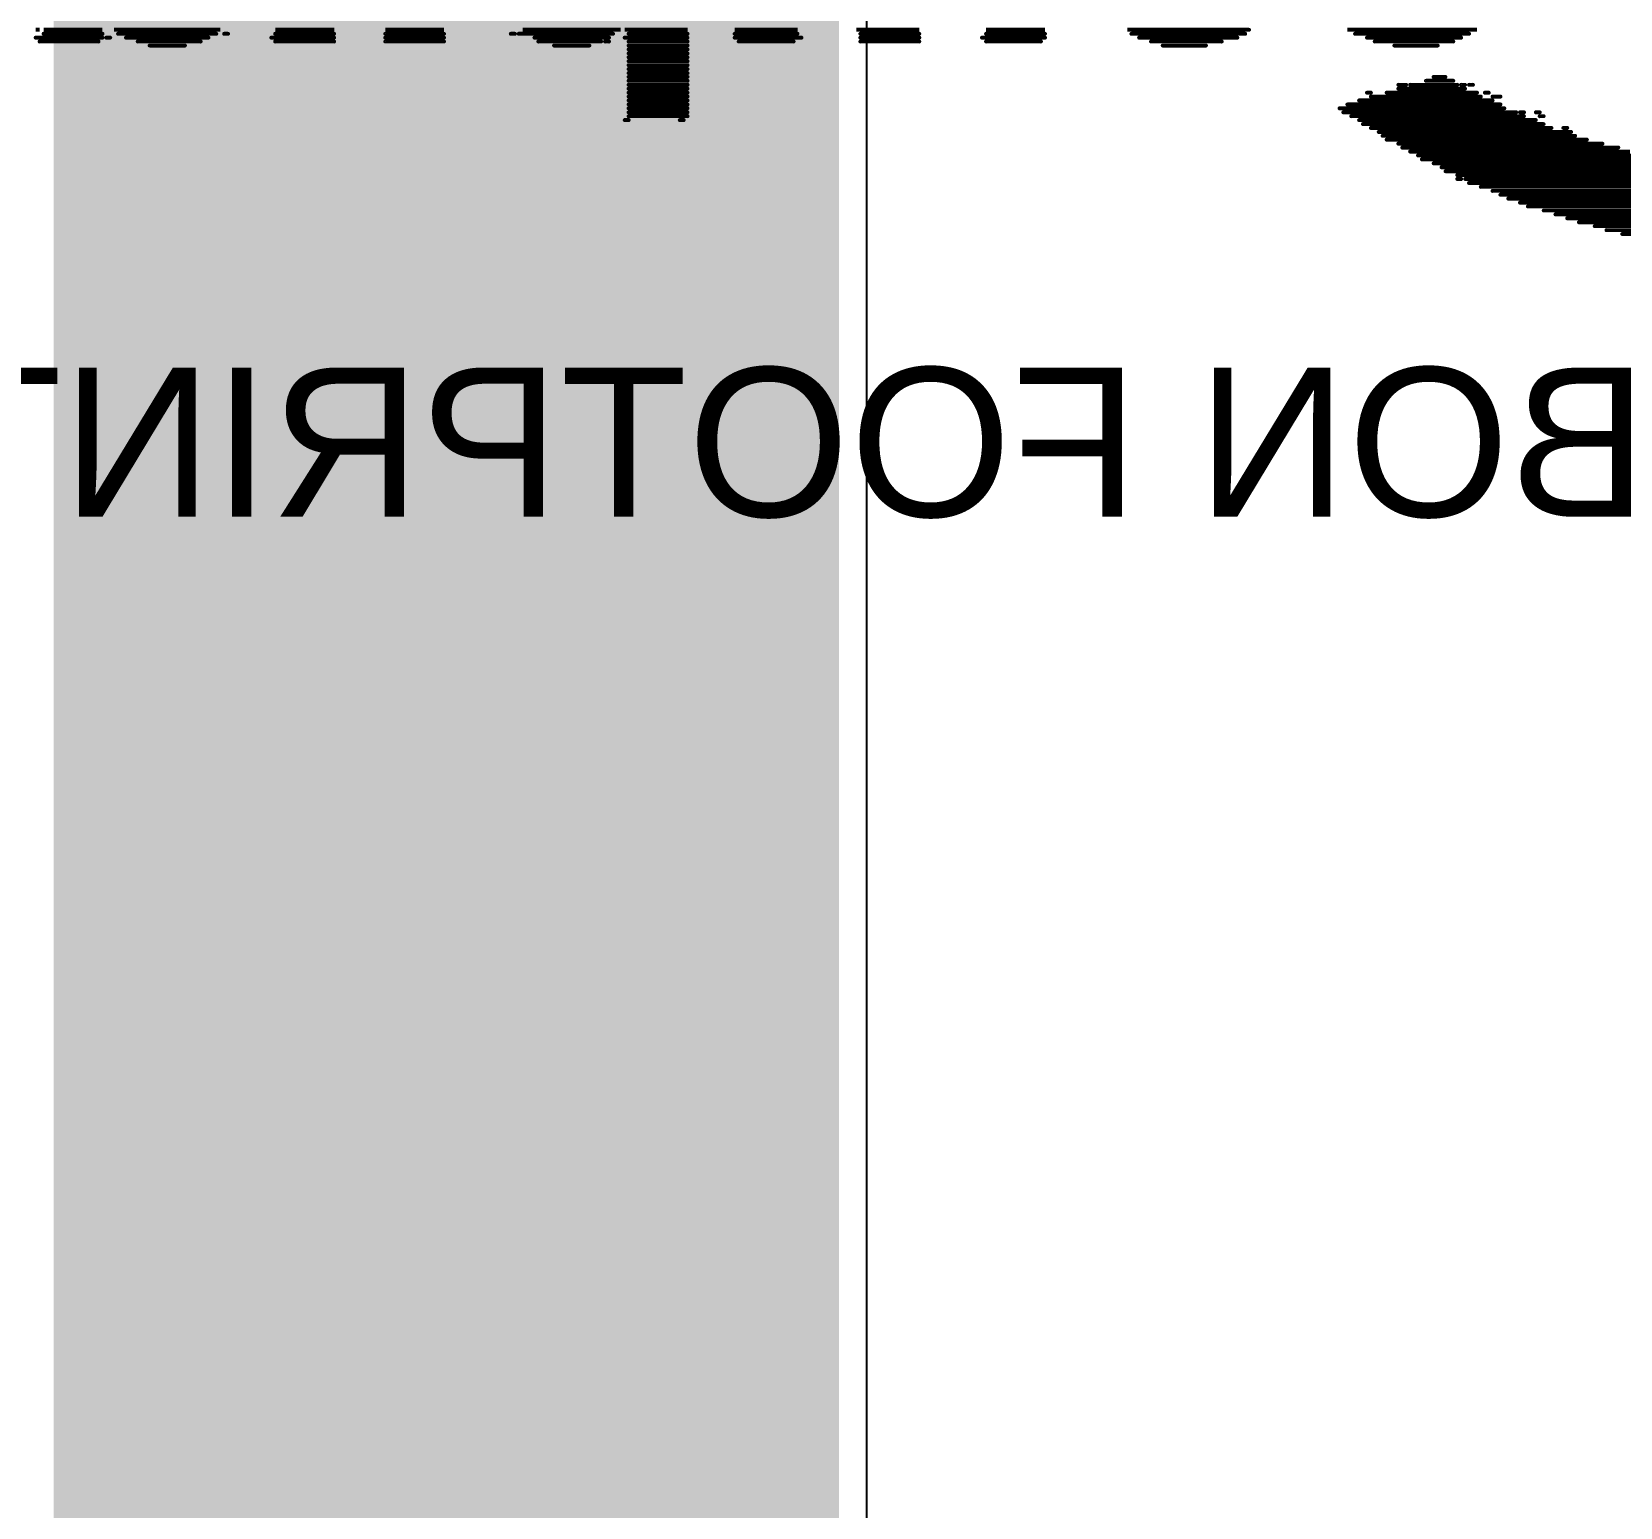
# Model space of a CAD drawing. Header units: inches. Extents: x -5 to 433, y -20 to 71.
# Drawn here: x 8.75 to 19.02, y 40.51 to 50.06 of the extents above; entities that cross this region are included whole.
import ezdxf

# ---------------------------------------------------------------- set-up
doc = ezdxf.new("R2010")
doc.units = ezdxf.units.IN
doc.layers.add('Bottom Overlay', color=54, linetype='Continuous')
doc.layers.add('Top Layer', color=1, linetype='Continuous')
doc.styles.add('Arial', font='', dxfattribs={"height": 0.2})
doc.styles.get('Arial').set_extended_font_data('Arial')

msp = doc.modelspace()

# ---------------------------------------------------------------- hatches: boundary and pattern name
at = {"layer": 'Top Layer'}
msp.add_hatch(color=1, dxfattribs=at).paths.add_polyline_path([(8.89, -10.998), (13.97, -10.998), (13.97, 57.175), (8.89, 57.175)])

# ---------------------------------------------------------------- linework, layer by layer
at = {"layer": 'Bottom Overlay', "const_width": 0.0254}
for points in [[(8.774, 50.07), (8.8, 50.07)], [(8.825, 50.07), (9.206, 50.07)], [(8.825, 50.044), (9.206, 50.044)], [(9.282, 50.07), (9.968, 50.07)], [(9.308, 50.044), (9.943, 50.044)], [(9.994, 50.044), (10.019, 50.044)], [(10.324, 50.07), (10.705, 50.07)], [(10.324, 50.044), (10.705, 50.044)], [(11.035, 50.07), (11.416, 50.07)], [(11.035, 50.044), (11.416, 50.044)], [(11.848, 50.044), (11.873, 50.044)], [(11.899, 50.044), (12.508, 50.044)], [(11.924, 50.07), (12.559, 50.07)], [(12.584, 50.07), (12.991, 50.07)], [(12.61, 50.044), (12.991, 50.044)], [(13.296, 50.07), (13.702, 50.07)], [(13.296, 50.044), (13.702, 50.044)], [(14.083, 50.07), (14.489, 50.07)], [(14.108, 50.044), (14.489, 50.044)], [(14.921, 50.07), (15.302, 50.07)], [(14.921, 50.044), (15.302, 50.044)], [(15.836, 50.07), (16.623, 50.07)], [(15.861, 50.044), (16.598, 50.044)], [(17.258, 50.07), (18.096, 50.07)], [(17.309, 50.044), (18.045, 50.044)], [(8.774, 50.019), (9.206, 50.019)], [(8.8, 49.994), (9.181, 49.994)], [(9.232, 50.019), (9.257, 50.019)], [(9.359, 50.019), (9.892, 50.019)], [(9.435, 49.994), (9.841, 49.994)], [(9.511, 49.968), (9.74, 49.968)], [(10.298, 50.019), (10.705, 50.019)], [(10.324, 49.994), (10.705, 49.994)], [(11.035, 50.019), (11.416, 50.019)], [(11.035, 49.994), (11.416, 49.994)], [(12, 50.019), (12.483, 50.019)], [(12.026, 49.994), (12.432, 49.994)], [(12.127, 49.968), (12.356, 49.968)], [(12.457, 49.994), (12.483, 49.994)], [(12.584, 50.019), (12.991, 50.019)], [(12.61, 49.994), (12.991, 49.994)], [(12.61, 49.968), (12.991, 49.968)], [(12.61, 49.943), (12.991, 49.943)], [(13.296, 50.019), (13.727, 50.019)], [(13.321, 49.994), (13.677, 49.994)], [(14.108, 50.019), (14.489, 50.019)], [(14.108, 49.994), (14.489, 49.994)], [(14.896, 50.019), (15.302, 50.019)], [(14.921, 49.994), (15.277, 49.994)], [(15.912, 50.019), (16.547, 50.019)], [(15.988, 49.994), (16.445, 49.994)], [(16.064, 49.968), (16.344, 49.968)], [(17.385, 50.019), (17.995, 50.019)], [(17.436, 49.994), (17.944, 49.994)], [(17.563, 49.968), (17.842, 49.968)], [(12.61, 49.917), (12.991, 49.917)], [(12.61, 49.892), (12.991, 49.892)], [(12.61, 49.867), (12.991, 49.867)], [(12.61, 49.841), (12.991, 49.841)], [(12.61, 49.816), (12.991, 49.816)], [(12.61, 49.79), (12.991, 49.79)], [(12.61, 49.765), (12.991, 49.765)], [(12.61, 49.74), (12.991, 49.74)], [(17.766, 49.74), (17.944, 49.74)], [(17.817, 49.765), (17.893, 49.765)], [(12.61, 49.714), (12.991, 49.714)], [(12.61, 49.689), (12.991, 49.689)], [(12.61, 49.663), (12.991, 49.663)], [(12.61, 49.638), (12.991, 49.638)], [(12.61, 49.613), (12.991, 49.613)], [(17.334, 49.613), (18.198, 49.613)], [(17.385, 49.663), (17.41, 49.663)], [(17.41, 49.638), (18.122, 49.638)], [(17.512, 49.663), (18.096, 49.663)], [(17.588, 49.714), (17.639, 49.714)], [(17.588, 49.689), (18.02, 49.689)], [(17.664, 49.714), (17.969, 49.714)], [(17.995, 49.714), (18.02, 49.714)], [(18.045, 49.714), (18.071, 49.714)], [(18.147, 49.663), (18.172, 49.663)], [(18.198, 49.638), (18.249, 49.638)], [(12.61, 49.587), (12.991, 49.587)], [(12.61, 49.562), (12.991, 49.562)], [(12.61, 49.536), (12.991, 49.536)], [(12.61, 49.511), (12.991, 49.511)], [(17.207, 49.562), (18.274, 49.562)], [(17.233, 49.536), (18.35, 49.536)], [(17.258, 49.587), (18.249, 49.587)], [(17.283, 49.511), (18.401, 49.511)], [(18.376, 49.536), (18.401, 49.536)], [(18.477, 49.536), (18.503, 49.536)], [(18.503, 49.511), (18.528, 49.511)], [(12.584, 49.486), (12.61, 49.486)], [(12.94, 49.486), (12.965, 49.486)], [(17.334, 49.486), (18.477, 49.486)], [(17.36, 49.46), (18.528, 49.46)], [(17.41, 49.435), (18.579, 49.435)], [(17.461, 49.409), (18.706, 49.409)], [(18.655, 49.435), (18.68, 49.435)], [(17.487, 49.384), (18.731, 49.384)], [(17.512, 49.359), (18.807, 49.359)], [(17.588, 49.333), (18.909, 49.333)], [(17.614, 49.308), (19.011, 49.308)], [(17.664, 49.282), (19.087, 49.282)], [(17.715, 49.257), (19.188, 49.257)], [(17.741, 49.232), (19.29, 49.232)], [(17.817, 49.206), (19.468, 49.206)], [(17.868, 49.181), (19.595, 49.181)], [(17.893, 49.155), (19.773, 49.155)], [(17.969, 49.13), (20.027, 49.13)], [(17.969, 49.105), (17.995, 49.105)], [(18.02, 49.105), (22.821, 49.105)], [(18.045, 49.079), (22.77, 49.079)], [(18.122, 49.054), (22.719, 49.054)], [(18.198, 49.028), (22.668, 49.028)], [(18.249, 49.003), (22.592, 49.003)], [(18.299, 48.978), (22.516, 48.978)], [(18.376, 48.952), (22.465, 48.952)], [(18.426, 48.927), (22.389, 48.927)], [(18.528, 48.901), (22.313, 48.901)], [(18.604, 48.876), (22.236, 48.876)], [(18.68, 48.851), (22.16, 48.851)], [(18.757, 48.825), (22.084, 48.825)], [(18.858, 48.8), (21.982, 48.8)], [(18.934, 48.774), (21.906, 48.774)], [(19.036, 48.749), (21.805, 48.749)]]:
    msp.add_lwpolyline(points, dxfattribs=at)
at = {"layer": 'Bottom Overlay', "const_width": 0.0127}
for points in [[(8.819, 50.044, 1), (8.832, 50.044, 1)], [(9.2, 50.044, 1), (9.213, 50.044, 1)], [(9.301, 50.044, 1), (9.314, 50.044, 1)], [(9.936, 50.044, 1), (9.949, 50.044, 1)], [(9.987, 50.044, 1), (10, 50.044, 1)], [(10.013, 50.044, 1), (10.025, 50.044, 1)], [(10.317, 50.044, 1), (10.33, 50.044, 1)], [(10.698, 50.044, 1), (10.711, 50.044, 1)], [(11.029, 50.044, 1), (11.041, 50.044, 1)], [(11.41, 50.044, 1), (11.422, 50.044, 1)], [(11.841, 50.044, 1), (11.854, 50.044, 1)], [(11.867, 50.044, 1), (11.88, 50.044, 1)], [(11.892, 50.044, 1), (11.905, 50.044, 1)], [(12.502, 50.044, 1), (12.515, 50.044, 1)], [(12.603, 50.044, 1), (12.616, 50.044, 1)], [(12.984, 50.044, 1), (12.997, 50.044, 1)], [(13.289, 50.044, 1), (13.302, 50.044, 1)], [(13.696, 50.044, 1), (13.708, 50.044, 1)], [(14.102, 50.044, 1), (14.115, 50.044, 1)], [(14.483, 50.044, 1), (14.496, 50.044, 1)], [(14.915, 50.044, 1), (14.928, 50.044, 1)], [(15.296, 50.044, 1), (15.309, 50.044, 1)], [(15.855, 50.044, 1), (15.867, 50.044, 1)], [(16.591, 50.044, 1), (16.604, 50.044, 1)], [(16.617, 50.07, 1), (16.629, 50.07, 1)], [(17.302, 50.044, 1), (17.315, 50.044, 1)], [(18.039, 50.044, 1), (18.052, 50.044, 1)], [(8.768, 50.019, 1), (8.781, 50.019, 1)], [(8.793, 49.994, 1), (8.806, 49.994, 1)], [(9.174, 49.994, 1), (9.187, 49.994, 1)], [(9.2, 50.019, 1), (9.213, 50.019, 1)], [(9.225, 50.019, 1), (9.238, 50.019, 1)], [(9.251, 50.019, 1), (9.263, 50.019, 1)], [(9.352, 50.019, 1), (9.365, 50.019, 1)], [(9.428, 49.994, 1), (9.441, 49.994, 1)], [(9.505, 49.968, 1), (9.517, 49.968, 1)], [(9.733, 49.968, 1), (9.746, 49.968, 1)], [(9.835, 49.994, 1), (9.848, 49.994, 1)], [(9.886, 50.019, 1), (9.898, 50.019, 1)], [(10.292, 50.019, 1), (10.305, 50.019, 1)], [(10.317, 49.994, 1), (10.33, 49.994, 1)], [(10.698, 50.019, 1), (10.711, 50.019, 1)], [(10.698, 49.994, 1), (10.711, 49.994, 1)], [(11.029, 50.019, 1), (11.041, 50.019, 1)], [(11.029, 49.994, 1), (11.041, 49.994, 1)], [(11.41, 50.019, 1), (11.422, 50.019, 1)], [(11.41, 49.994, 1), (11.422, 49.994, 1)], [(11.994, 50.019, 1), (12.007, 50.019, 1)], [(12.019, 49.994, 1), (12.032, 49.994, 1)], [(12.121, 49.968, 1), (12.134, 49.968, 1)], [(12.349, 49.968, 1), (12.362, 49.968, 1)], [(12.426, 49.994, 1), (12.438, 49.994, 1)], [(12.451, 49.994, 1), (12.464, 49.994, 1)], [(12.476, 50.019, 1), (12.489, 50.019, 1)], [(12.476, 49.994, 1), (12.489, 49.994, 1)], [(12.578, 50.019, 1), (12.591, 50.019, 1)], [(12.603, 49.994, 1), (12.616, 49.994, 1)], [(12.603, 49.968, 1), (12.616, 49.968, 1)], [(12.603, 49.943, 1), (12.616, 49.943, 1)], [(12.984, 50.019, 1), (12.997, 50.019, 1)], [(12.984, 49.994, 1), (12.997, 49.994, 1)], [(12.984, 49.968, 1), (12.997, 49.968, 1)], [(12.984, 49.943, 1), (12.997, 49.943, 1)], [(13.289, 50.019, 1), (13.302, 50.019, 1)], [(13.315, 49.994, 1), (13.327, 49.994, 1)], [(13.67, 49.994, 1), (13.683, 49.994, 1)], [(13.721, 50.019, 1), (13.734, 50.019, 1)], [(14.102, 50.019, 1), (14.115, 50.019, 1)], [(14.102, 49.994, 1), (14.115, 49.994, 1)], [(14.483, 50.019, 1), (14.496, 50.019, 1)], [(14.483, 49.994, 1), (14.496, 49.994, 1)], [(14.889, 50.019, 1), (14.902, 50.019, 1)], [(14.915, 49.994, 1), (14.928, 49.994, 1)], [(15.27, 49.994, 1), (15.283, 49.994, 1)], [(15.296, 50.019, 1), (15.309, 50.019, 1)], [(15.905, 50.019, 1), (15.918, 50.019, 1)], [(15.982, 49.994, 1), (15.994, 49.994, 1)], [(16.058, 49.968, 1), (16.071, 49.968, 1)], [(16.337, 49.968, 1), (16.35, 49.968, 1)], [(16.439, 49.994, 1), (16.452, 49.994, 1)], [(16.54, 50.019, 1), (16.553, 50.019, 1)], [(17.379, 50.019, 1), (17.391, 50.019, 1)], [(17.429, 49.994, 1), (17.442, 49.994, 1)], [(17.556, 49.968, 1), (17.569, 49.968, 1)], [(17.836, 49.968, 1), (17.849, 49.968, 1)], [(17.937, 49.994, 1), (17.95, 49.994, 1)], [(17.988, 50.019, 1), (18.001, 50.019, 1)], [(12.603, 49.917, 1), (12.616, 49.917, 1)], [(12.603, 49.892, 1), (12.616, 49.892, 1)], [(12.603, 49.867, 1), (12.616, 49.867, 1)], [(12.603, 49.841, 1), (12.616, 49.841, 1)], [(12.984, 49.917, 1), (12.997, 49.917, 1)], [(12.984, 49.892, 1), (12.997, 49.892, 1)], [(12.984, 49.867, 1), (12.997, 49.867, 1)], [(12.984, 49.841, 1), (12.997, 49.841, 1)], [(12.603, 49.816, 1), (12.616, 49.816, 1)], [(12.603, 49.79, 1), (12.616, 49.79, 1)], [(12.603, 49.765, 1), (12.616, 49.765, 1)], [(12.603, 49.74, 1), (12.616, 49.74, 1)], [(12.984, 49.816, 1), (12.997, 49.816, 1)], [(12.984, 49.79, 1), (12.997, 49.79, 1)], [(12.984, 49.765, 1), (12.997, 49.765, 1)], [(12.984, 49.74, 1), (12.997, 49.74, 1)], [(17.76, 49.74, 1), (17.772, 49.74, 1)], [(17.81, 49.765, 1), (17.823, 49.765, 1)], [(17.887, 49.765, 1), (17.899, 49.765, 1)], [(17.937, 49.74, 1), (17.95, 49.74, 1)], [(12.603, 49.714, 1), (12.616, 49.714, 1)], [(12.603, 49.689, 1), (12.616, 49.689, 1)], [(12.603, 49.663, 1), (12.616, 49.663, 1)], [(12.603, 49.638, 1), (12.616, 49.638, 1)], [(12.603, 49.613, 1), (12.616, 49.613, 1)], [(12.984, 49.714, 1), (12.997, 49.714, 1)], [(12.984, 49.689, 1), (12.997, 49.689, 1)], [(12.984, 49.663, 1), (12.997, 49.663, 1)], [(12.984, 49.638, 1), (12.997, 49.638, 1)], [(12.984, 49.613, 1), (12.997, 49.613, 1)], [(17.328, 49.613, 1), (17.341, 49.613, 1)], [(17.379, 49.663, 1), (17.391, 49.663, 1)], [(17.404, 49.663, 1), (17.417, 49.663, 1)], [(17.404, 49.638, 1), (17.417, 49.638, 1)], [(17.506, 49.663, 1), (17.518, 49.663, 1)], [(17.582, 49.714, 1), (17.595, 49.714, 1)], [(17.582, 49.689, 1), (17.595, 49.689, 1)], [(17.633, 49.714, 1), (17.645, 49.714, 1)], [(17.658, 49.714, 1), (17.671, 49.714, 1)], [(17.963, 49.714, 1), (17.976, 49.714, 1)], [(17.988, 49.714, 1), (18.001, 49.714, 1)], [(18.014, 49.714, 1), (18.026, 49.714, 1)], [(18.014, 49.689, 1), (18.026, 49.689, 1)], [(18.039, 49.714, 1), (18.052, 49.714, 1)], [(18.064, 49.714, 1), (18.077, 49.714, 1)], [(18.09, 49.663, 1), (18.103, 49.663, 1)], [(18.115, 49.638, 1), (18.128, 49.638, 1)], [(18.141, 49.663, 1), (18.153, 49.663, 1)], [(18.166, 49.663, 1), (18.179, 49.663, 1)], [(18.191, 49.638, 1), (18.204, 49.638, 1)], [(18.191, 49.613, 1), (18.204, 49.613, 1)], [(18.242, 49.638, 1), (18.255, 49.638, 1)], [(12.603, 49.587, 1), (12.616, 49.587, 1)], [(12.603, 49.562, 1), (12.616, 49.562, 1)], [(12.603, 49.536, 1), (12.616, 49.536, 1)], [(12.603, 49.511, 1), (12.616, 49.511, 1)], [(12.984, 49.587, 1), (12.997, 49.587, 1)], [(12.984, 49.562, 1), (12.997, 49.562, 1)], [(12.984, 49.536, 1), (12.997, 49.536, 1)], [(12.984, 49.511, 1), (12.997, 49.511, 1)], [(17.201, 49.562, 1), (17.214, 49.562, 1)], [(17.226, 49.536, 1), (17.239, 49.536, 1)], [(17.252, 49.587, 1), (17.264, 49.587, 1)], [(17.277, 49.511, 1), (17.29, 49.511, 1)], [(18.242, 49.587, 1), (18.255, 49.587, 1)], [(18.268, 49.562, 1), (18.28, 49.562, 1)], [(18.344, 49.536, 1), (18.357, 49.536, 1)], [(18.369, 49.536, 1), (18.382, 49.536, 1)], [(18.395, 49.536, 1), (18.407, 49.536, 1)], [(18.395, 49.511, 1), (18.407, 49.511, 1)], [(18.471, 49.536, 1), (18.484, 49.536, 1)], [(18.496, 49.536, 1), (18.509, 49.536, 1)], [(18.496, 49.511, 1), (18.509, 49.511, 1)], [(18.522, 49.511, 1), (18.534, 49.511, 1)], [(12.578, 49.486, 1), (12.591, 49.486, 1)], [(12.603, 49.486, 1), (12.616, 49.486, 1)], [(12.934, 49.486, 1), (12.946, 49.486, 1)], [(12.959, 49.486, 1), (12.972, 49.486, 1)], [(17.328, 49.486, 1), (17.341, 49.486, 1)], [(17.353, 49.46, 1), (17.366, 49.46, 1)], [(17.404, 49.435, 1), (17.417, 49.435, 1)], [(17.455, 49.409, 1), (17.468, 49.409, 1)], [(18.471, 49.486, 1), (18.484, 49.486, 1)], [(18.522, 49.46, 1), (18.534, 49.46, 1)], [(18.572, 49.435, 1), (18.585, 49.435, 1)], [(18.649, 49.435, 1), (18.661, 49.435, 1)], [(18.674, 49.435, 1), (18.687, 49.435, 1)], [(18.699, 49.409, 1), (18.712, 49.409, 1)], [(17.48, 49.384, 1), (17.493, 49.384, 1)], [(17.506, 49.359, 1), (17.518, 49.359, 1)], [(17.582, 49.333, 1), (17.595, 49.333, 1)], [(17.607, 49.308, 1), (17.62, 49.308, 1)], [(18.725, 49.384, 1), (18.738, 49.384, 1)], [(18.801, 49.359, 1), (18.814, 49.359, 1)], [(18.903, 49.333, 1), (18.915, 49.333, 1)], [(19.004, 49.308, 1), (19.017, 49.308, 1)], [(17.658, 49.282, 1), (17.671, 49.282, 1)], [(17.709, 49.257, 1), (17.722, 49.257, 1)], [(17.734, 49.232, 1), (17.747, 49.232, 1)], [(17.81, 49.206, 1), (17.823, 49.206, 1)], [(17.861, 49.181, 1), (17.874, 49.181, 1)], [(17.887, 49.155, 1), (17.899, 49.155, 1)], [(17.963, 49.13, 1), (17.976, 49.13, 1)], [(17.963, 49.105, 1), (17.976, 49.105, 1)], [(17.988, 49.105, 1), (18.001, 49.105, 1)], [(18.014, 49.105, 1), (18.026, 49.105, 1)], [(18.039, 49.079, 1), (18.052, 49.079, 1)], [(18.115, 49.054, 1), (18.128, 49.054, 1)], [(18.191, 49.028, 1), (18.204, 49.028, 1)], [(18.242, 49.003, 1), (18.255, 49.003, 1)], [(18.293, 48.978, 1), (18.306, 48.978, 1)], [(18.369, 48.952, 1), (18.382, 48.952, 1)], [(18.42, 48.927, 1), (18.433, 48.927, 1)], [(18.522, 48.901, 1), (18.534, 48.901, 1)], [(18.598, 48.876, 1), (18.611, 48.876, 1)], [(18.674, 48.851, 1), (18.687, 48.851, 1)], [(18.75, 48.825, 1), (18.763, 48.825, 1)], [(18.852, 48.8, 1), (18.865, 48.8, 1)], [(18.928, 48.774, 1), (18.941, 48.774, 1)], [(19.03, 48.749, 1), (19.042, 48.749, 1)]]:
    msp.add_lwpolyline(points, format="xyb", close=True, dxfattribs=at)
at = {"layer": 'Top Layer'}
msp.add_line((14.151, 10.333), (14.151, 56.207), dxfattribs=at)

# ---------------------------------------------------------------- texts
at = {"layer": 'Bottom Overlay', "style": 'Arial', "text_generation_flag": 2}
msp.add_text('ZERO CARBON FOOTPRINT', height=0.9652, rotation=360, dxfattribs=at).set_placement((26.173, 46.92))

doc.saveas('drawing.dxf')
